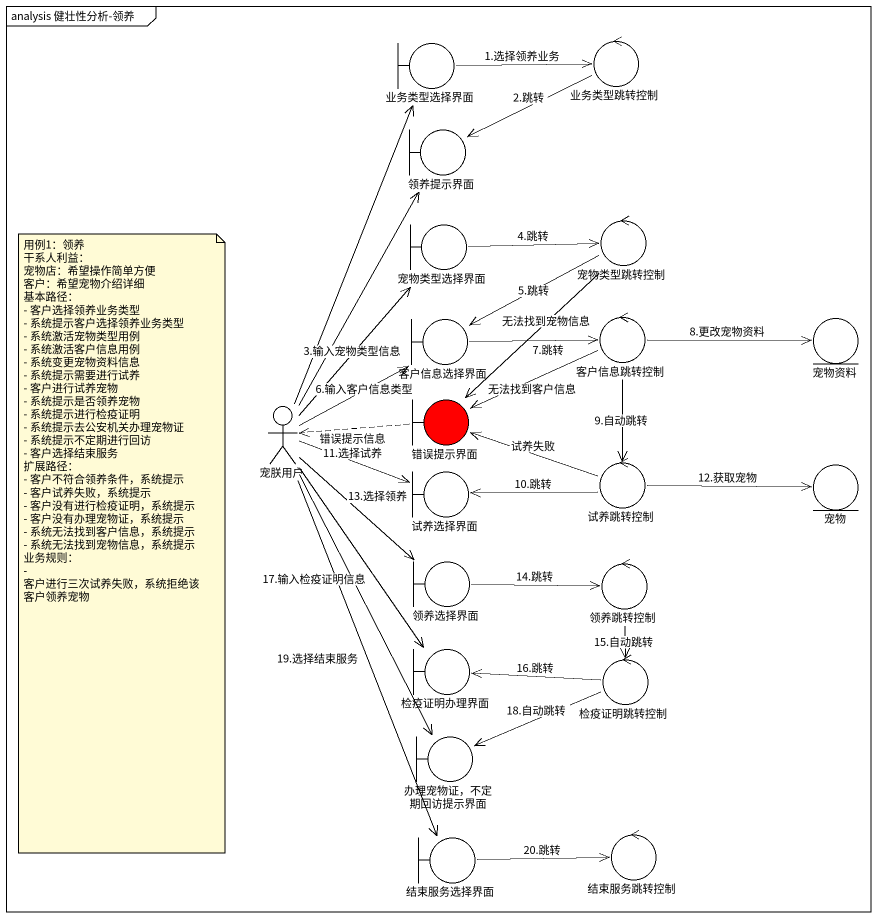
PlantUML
@startuml
mainframe analysis 健壮性分析-领养
boundary 业务类型选择界面
control 业务类型跳转控制
boundary 领养提示界面
boundary 宠物类型选择界面
control 宠物类型跳转控制
boundary 客户信息选择界面
control 客户信息跳转控制
entity 宠物资料
actor 宠朕用户
boundary 错误提示界面 #FF0000
boundary 试养选择界面
control 试养跳转控制
entity 宠物
boundary 领养选择界面
control 领养跳转控制
boundary 检疫证明办理界面
control 检疫证明跳转控制
boundary "办理宠物证，不定期回访提示界面" as 办理宠物证_不定期回访提示界面
boundary 结束服务选择界面
control 结束服务跳转控制
业务类型选择界面 -right-> 业务类型跳转控制 : 1.选择领养业务
业务类型跳转控制 -left-> 领养提示界面 : 2.跳转
宠物类型选择界面 -right-> 宠物类型跳转控制 : 4.跳转
宠物类型跳转控制 -left-> 客户信息选择界面 : 5.跳转
宠物类型跳转控制 --> 错误提示界面 : 无法找到宠物信息
客户信息选择界面 -right-> 客户信息跳转控制 : 7.跳转
客户信息跳转控制 -right-> 宠物资料 : 8.更改宠物资料
客户信息跳转控制 -left-> 错误提示界面 : 无法找到客户信息
客户信息跳转控制 --> 试养跳转控制 : 9.自动跳转
宠朕用户 -up-> 业务类型选择界面
宠朕用户 -up-> 领养提示界面
宠朕用户 -up-> 宠物类型选择界面 : 3.输入宠物类型信息
宠朕用户 -up-> 客户信息选择界面 : 6.输入客户信息类型
宠朕用户 -right-> 试养选择界面 : 11.选择试养
宠朕用户 --> 领养选择界面 : 13.选择领养
宠朕用户 --> 检疫证明办理界面 : 17.输入检疫证明信息
宠朕用户 --> 办理宠物证_不定期回访提示界面
宠朕用户 --> 结束服务选择界面 : 19.选择结束服务
错误提示界面 .left.> 宠朕用户 : 错误提示信息
试养跳转控制 -left-> 错误提示界面 : 试养失败
试养跳转控制 -left-> 试养选择界面 : 10.跳转
试养跳转控制 -right-> 宠物 : 12.获取宠物
领养选择界面 -right-> 领养跳转控制 : 14.跳转
领养跳转控制 --> 检疫证明跳转控制 : 15.自动跳转
检疫证明跳转控制 -left-> 检疫证明办理界面 : 16.跳转
检疫证明跳转控制 -left-> 办理宠物证_不定期回访提示界面 : 18.自动跳转
结束服务选择界面 -right-> 结束服务跳转控制 : 20.跳转
note as N1
  用例1：领养
  干系人利益：
  宠物店：希望操作简单方便
  客户：希望宠物介绍详细
  基本路径：
  - 客户选择领养业务类型
  - 系统提示客户选择领养业务类型
  - 系统激活宠物类型用例
  - 系统激活客户信息用例
  - 系统变更宠物资料信息
  - 系统提示需要进行试养
  - 客户进行试养宠物
  - 系统提示是否领养宠物
  - 系统提示进行检疫证明
  - 系统提示去公安机关办理宠物证
  - 系统提示不定期进行回访
  - 客户选择结束服务
  扩展路径：
  - 客户不符合领养条件，系统提示
  - 客户试养失败，系统提示
  - 客户没有进行检疫证明，系统提示
  - 客户没有办理宠物证，系统提示
  - 系统无法找到客户信息，系统提示
  - 系统无法找到宠物信息，系统提示
  业务规则：
  - 客户进行三次试养失败，系统拒绝该客户领养宠物
end note
@enduml
